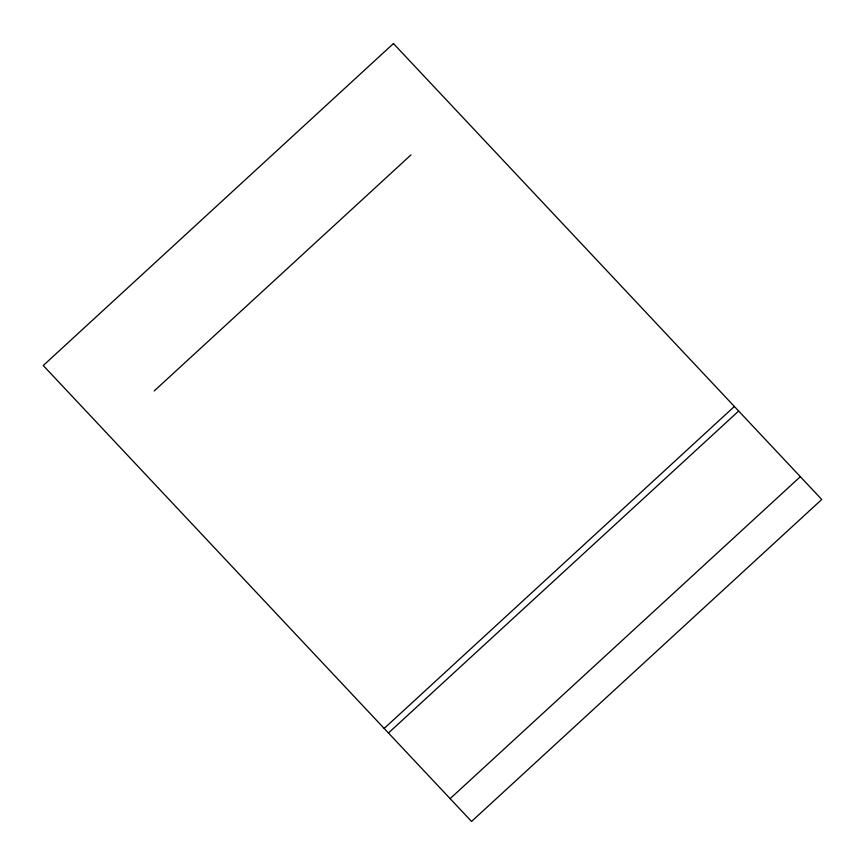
<?xml version="1.0" encoding="UTF-8"?>
<svg xmlns="http://www.w3.org/2000/svg" width="865" height="865" viewBox="0 0 865 865"><rect width="100%" height="100%" fill="white"/><g stroke="black" fill="none" stroke-linecap="round" stroke-linejoin="round"><path stroke-width="1.3" d="M154.186 390.98L411.005 154.867M384.179 728.438L734.374 406.474M388.461 732.99L738.656 411.037M450.135 798.644L800.33 476.691M393.456 43.553L43.25 365.517L471.544 821.447L821.75 499.483L393.456 43.553"/></g></svg>
